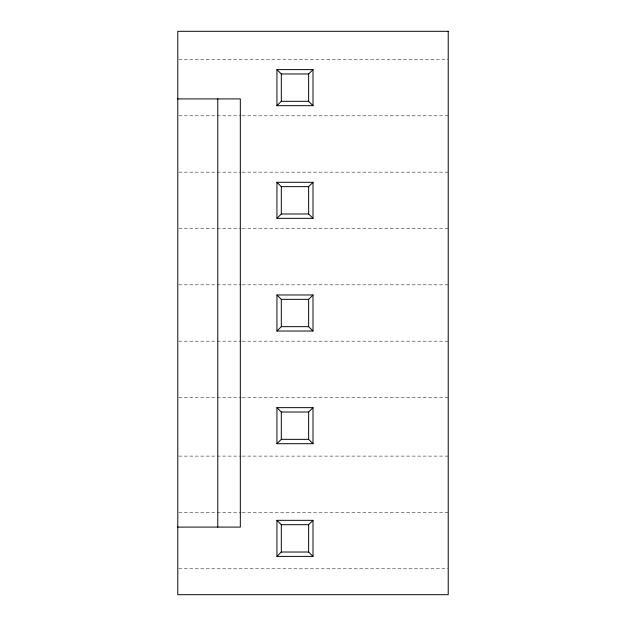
<?xml version="1.0" encoding="UTF-8"?>
<svg xmlns="http://www.w3.org/2000/svg" width="626" height="626" viewBox="0 0 626 626"><rect width="100%" height="100%" fill="white"/><g stroke="black" fill="none" stroke-linecap="round" stroke-linejoin="round"><path stroke-width="0.47" stroke-dasharray="3.13 2.35" d="M178.762 59.47L448.216 59.47M178.762 115.81L241.245 115.81M242.223 115.81L448.216 115.81M178.762 172.15L241.245 172.15M242.223 172.15L448.216 172.15M178.762 228.49L241.245 228.49M242.223 228.49L448.216 228.49M178.762 284.83L241.245 284.83M242.223 284.83L448.216 284.83M178.762 341.17L241.245 341.17M242.223 341.17L448.216 341.17M178.762 397.51L241.245 397.51M242.223 397.51L448.216 397.51M178.762 456.104L241.245 456.104M242.223 456.104L448.216 456.104M178.762 512.444L241.245 512.444M242.223 512.444L448.216 512.444M178.762 568.784L448.216 568.784"/><path stroke-width="0.94" d="M276.942 105.669L281.309 101.302L308.634 101.302L313 105.669L276.942 105.669L276.942 69.611L313 69.611L313 105.669M276.942 69.611L281.309 73.978L308.634 73.978L313 69.611M276.942 218.349L281.309 213.982L308.634 213.982L313 218.349L276.942 218.349L276.942 182.291L313 182.291L313 218.349M276.942 182.291L281.309 186.658L308.634 186.658L313 182.291M276.942 331.029L281.309 326.662L308.634 326.662L313 331.029L313 294.971L276.942 294.971L276.942 331.029L313 331.029M276.942 294.971L281.309 299.338L308.634 299.338L313 294.971M276.942 443.709L281.309 439.342L281.309 412.018L276.942 407.651L313 407.651L313 443.709L276.942 443.709L276.942 407.651M281.309 412.018L308.634 412.018L313 407.651M276.942 556.389L281.309 552.022L308.634 552.022L313 556.389L276.942 556.389L276.942 520.331L313 520.331L313 556.389M308.634 552.022L308.634 524.698L313 520.331M177.784 98.908L240.321 98.908L240.321 527.092L177.784 527.092M281.309 439.342L308.634 439.342L313 443.709M276.942 520.331L281.309 524.698L308.634 524.698M308.634 73.978L308.634 101.302M308.634 186.658L308.634 213.982M308.634 299.338L308.634 326.662M308.634 412.018L308.634 439.342M281.309 73.978L281.309 101.302M281.309 186.658L281.309 213.982M281.309 299.338L281.309 326.662M281.309 524.698L281.309 552.022M217.785 98.908L217.785 527.092M448.216 31.3L177.784 31.3L177.784 594.7L448.216 594.7L448.216 31.3"/></g></svg>
